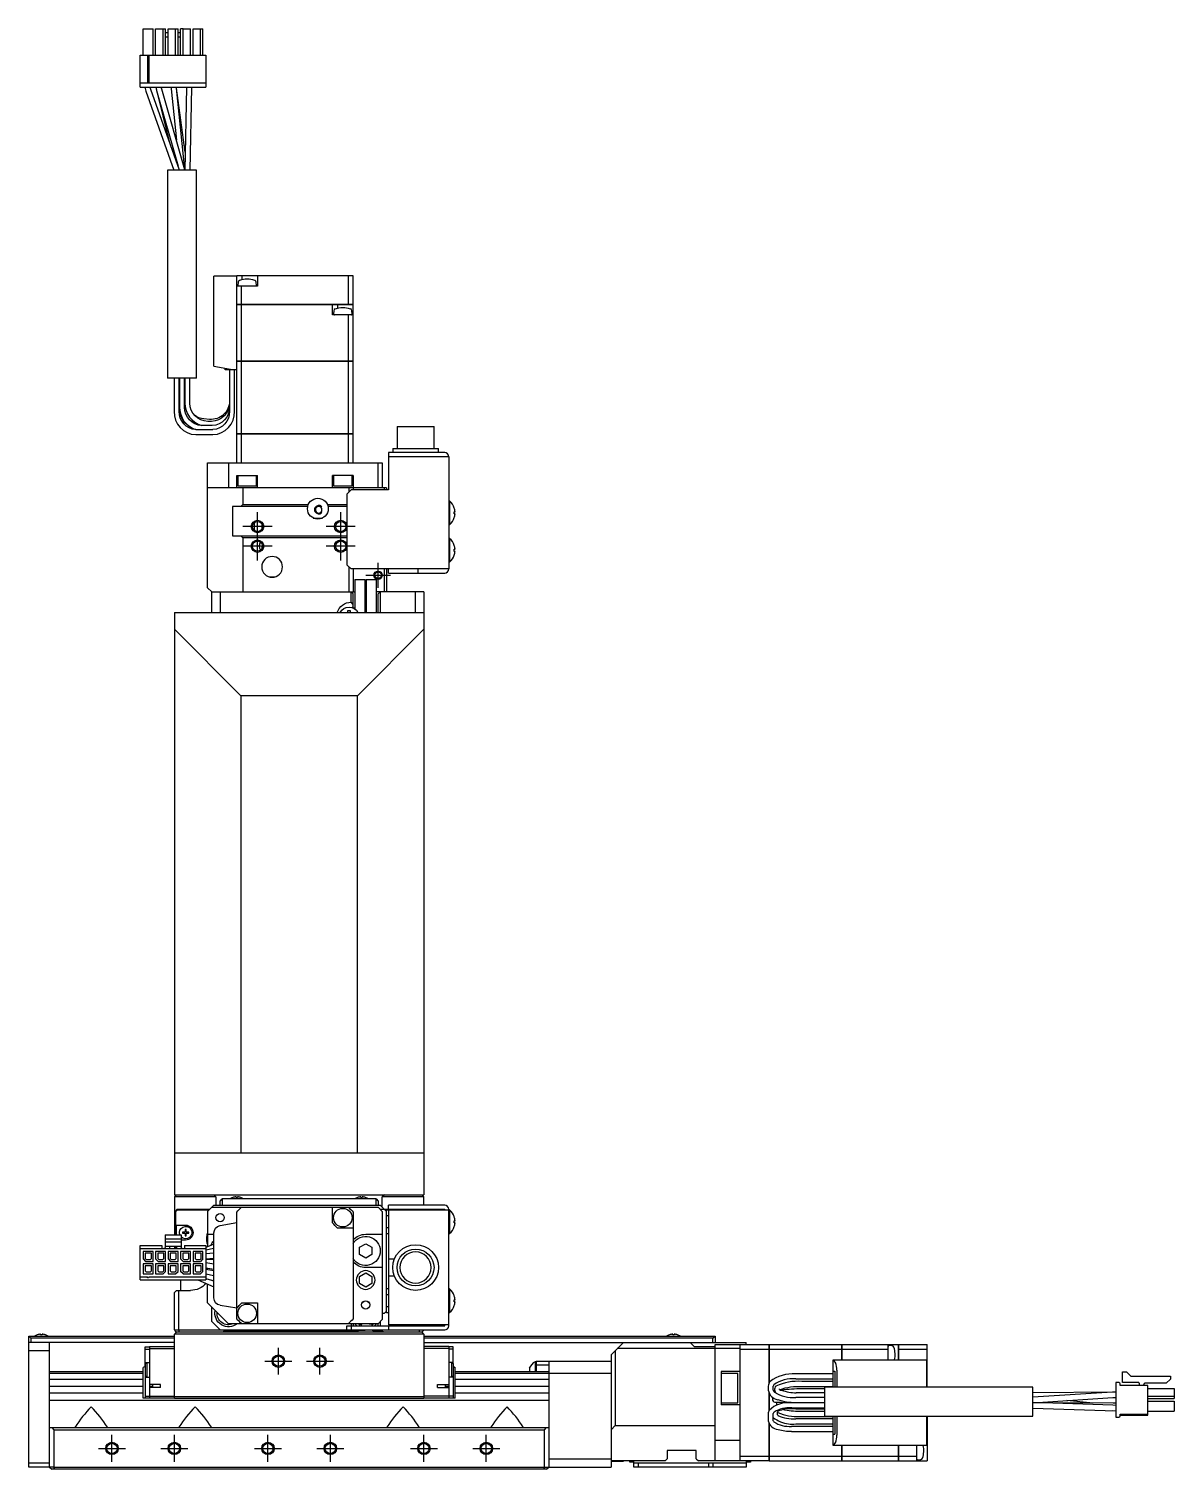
# Model space of a CAD drawing. Extents: x 0 to 1142, y -8 to 935.
# Drawn here: x 866.9 to 1142.3, y 297.8 to 644.2 of the extents above; entities that cross this region are included whole.
import ezdxf

# ---------------------------------------------------------------- set-up
doc = ezdxf.new("R2010")
doc.units = 0
doc.header["$LTSCALE"] = 0.5
doc.linetypes.add('CENTER', pattern=[50.8, 31.75, -6.35, 6.35, -6.35])
for name, color, linetype in [('MSM_CENTER', 1, 'CENTER'), ('MSM_CONTINUOUS', 7, 'CONTINUOUS'), ('MSM_NARROW', 5, 'CONTINUOUS')]:
    doc.layers.add(name, color=color, linetype=linetype)

msp = doc.modelspace()

# ---------------------------------------------------------------- linework, layer by layer
at = {"layer": 'MSM_CENTER'}
for p, q in [((921.85, 516.34), (921.85, 528.04)), ((941.85, 516.34), (941.85, 528.04)), ((925.35, 524.54), (918.35, 524.54)), ((945.35, 524.54), (938.35, 524.54)), ((925.35, 519.84), (918.35, 519.84)), ((945.35, 519.84), (938.35, 519.84)), ((947.85, 512.84), (953.85, 512.84)), ((950.85, 509.84), (950.85, 515.84)), ((926.85, 320.62), (926.85, 327.07)), ((936.85, 320.62), (936.85, 327.07)), ((923.62, 323.84), (930.08, 323.84)), ((933.62, 323.84), (940.08, 323.84)), ((886.85, 299.62), (886.85, 306.07)), ((901.85, 299.62), (901.85, 306.07)), ((924.35, 299.62), (924.35, 306.07)), ((939.35, 299.62), (939.35, 306.07)), ((961.85, 299.62), (961.85, 306.07)), ((976.85, 299.62), (976.85, 306.07)), ((883.62, 302.84), (890.08, 302.84)), ((898.62, 302.84), (905.08, 302.84)), ((921.12, 302.84), (927.58, 302.84)), ((936.12, 302.84), (942.58, 302.84)), ((958.62, 302.84), (965.08, 302.84)), ((973.62, 302.84), (980.08, 302.84))]:
    msp.add_line(p, q, dxfattribs=at)
at = {"layer": 'MSM_CONTINUOUS'}
for p, q in [((894.33, 637.89), (894.33, 644.24)), ((894.33, 644.24), (896.73, 644.24)), ((896.73, 637.89), (896.73, 644.24)), ((897.33, 637.89), (897.33, 644.24)), ((897.33, 644.24), (899.13, 644.24)), ((899.13, 637.89), (899.13, 644.24)), ((899.13, 644.24), (899.73, 644.24)), ((899.73, 637.89), (899.73, 644.24)), ((899.73, 643.35), (900.33, 643.35)), ((899.73, 642.35), (900.33, 642.35)), ((900.33, 637.89), (900.33, 644.24)), ((900.33, 644.24), (902.13, 644.24)), ((902.13, 637.89), (902.13, 644.24)), ((902.13, 644.24), (902.73, 644.24)), ((902.73, 637.89), (902.73, 644.24)), ((902.73, 643.35), (903.33, 643.35)), ((902.73, 642.35), (903.33, 642.35)), ((903.33, 637.89), (903.33, 644.24)), ((903.93, 644.24), (903.33, 644.24)), ((903.93, 637.89), (903.93, 644.24)), ((903.93, 644.24), (905.73, 644.24)), ((905.73, 637.89), (905.73, 644.24)), ((906.33, 637.89), (906.33, 644.24)), ((906.33, 644.24), (908.13, 644.24)), ((908.13, 637.89), (908.13, 644.24)), ((908.13, 644.24), (908.73, 644.24)), ((908.73, 637.89), (908.73, 644.24)), ((893.6, 630.24), (893.6, 637.89)), ((893.6, 637.89), (909.45, 637.89)), ((895.38, 637.89), (895.38, 631.26)), ((895.68, 637.89), (895.68, 631.26)), ((909.45, 637.89), (909.45, 630.24)), ((893.6, 631.26), (909.45, 631.26)), ((893.6, 630.24), (909.45, 630.24)), ((894.72, 630.24), (894.98, 629.21)), ((894.98, 629.21), (901.71, 610.24)), ((896.2, 629.65), (896.04, 630.24)), ((896.2, 629.64), (896.04, 630.24)), ((903.09, 610.24), (896.2, 629.65)), ((897.38, 630.24), (897.52, 629.48)), ((897.39, 630.24), (897.57, 629.39)), ((897.52, 629.48), (900.63, 617.17)), ((897.57, 629.39), (902.76, 611.18)), ((898.82, 629.75), (898.71, 630.24)), ((904.35, 610.33), (898.82, 629.75)), ((901.06, 630.24), (901.09, 629.84)), ((901.09, 629.84), (902.33, 617.43)), ((902.38, 629.97), (902.36, 630.24)), ((904.34, 610.37), (902.38, 629.97)), ((904.44, 614.55), (902.39, 630)), ((904.75, 630.16), (904.35, 610.24)), ((904.75, 630.24), (904.75, 630.16)), ((904.75, 630.24), (904.75, 630.09)), ((905.65, 610.24), (906.05, 630.14)), ((906.05, 630.14), (906.05, 630.24)), ((907.2, 610.24), (900.2, 610.24)), ((900.2, 610.24), (900.2, 560.24)), ((907.2, 560.24), (907.2, 610.24)), ((911.35, 563.11), (911.35, 584.74)), ((916.85, 584.74), (911.35, 584.74)), ((916.85, 546.84), (916.85, 584.84)), ((944.85, 584.84), (916.85, 584.84)), ((921.85, 582.34), (916.85, 582.34)), ((917.19, 583.32), (917.12, 582.55)), ((918.01, 577.95), (918.01, 582.34)), ((918.1, 584.84), (918.1, 583.9)), ((921.58, 582.55), (921.51, 583.32)), ((921.85, 584.84), (921.85, 582.34)), ((943.7, 577.95), (943.7, 584.84)), ((944.85, 577.95), (944.85, 584.84)), ((916.85, 577.95), (944.85, 577.95)), ((944.85, 577.94), (916.85, 577.94)), ((916.86, 577.94), (916.86, 577.95)), ((918.01, 577.94), (918.01, 577.95)), ((918.01, 564.34), (918.01, 577.94)), ((939.85, 575.44), (939.85, 577.94)), ((944.85, 575.44), (939.85, 575.44)), ((940.19, 576.43), (940.12, 575.66)), ((941.1, 577.94), (941.1, 577.01)), ((943.69, 577.94), (943.69, 577.95)), ((943.7, 564.34), (943.7, 575.44)), ((944.58, 575.66), (944.51, 576.43)), ((944.84, 577.94), (944.84, 577.95)), ((944.85, 564.34), (944.85, 577.94)), ((911.35, 563.11), (916.25, 562.24)), ((914.05, 562.24), (914.05, 562.63)), ((916.85, 562.24), (914.05, 562.24)), ((915.1, 562.24), (915.1, 552.24)), ((916.3, 552.24), (916.3, 562.24)), ((916.85, 564.34), (944.85, 564.34)), ((944.85, 564.33), (916.85, 564.33)), ((916.86, 564.34), (916.86, 564.33)), ((918.01, 564.34), (918.01, 564.33)), ((918.01, 546.84), (918.01, 564.33)), ((943.69, 564.34), (943.69, 564.33)), ((943.7, 546.84), (943.7, 564.33)), ((944.84, 564.34), (944.84, 564.33)), ((944.85, 546.84), (944.85, 564.33)), ((907.2, 560.24), (900.2, 560.24)), ((901.8, 560.24), (901.8, 552.24)), ((903, 552.24), (903, 560.24)), ((903.1, 560.24), (903.1, 553.24)), ((904.3, 553.24), (904.3, 560.24)), ((904.4, 560.24), (904.4, 553.24)), ((905.6, 554.24), (905.6, 560.24)), ((915.1, 554.73), (915.1, 554.49)), ((904.45, 552.53), (904.3, 553.74)), ((904.4, 553.24), (904.46, 552.53)), ((904.46, 552.51), (904.45, 552.53)), ((904.46, 552.53), (904.46, 552.51)), ((911.1, 547.84), (907, 547.84)), ((907.01, 547.86), (907.04, 547.84)), ((910.94, 548.84), (908.46, 548.84)), ((910.33, 550.32), (908.95, 550.44)), ((910.79, 549.84), (909.91, 549.84)), ((955.43, 548.64), (964.28, 548.64)), ((955.43, 548.64), (955.43, 543.34)), ((964.28, 543.34), (964.28, 548.64)), ((907, 546.64), (911.1, 546.64)), ((916.85, 546.84), (944.85, 546.84)), ((916.85, 539.84), (916.85, 546.83)), ((944.85, 546.83), (916.85, 546.83)), ((916.86, 546.84), (916.86, 546.83)), ((918.01, 546.84), (918.01, 546.83)), ((918.01, 539.84), (918.01, 546.83)), ((943.69, 546.84), (943.69, 546.83)), ((943.7, 539.84), (943.7, 546.83)), ((944.84, 546.84), (944.84, 546.83)), ((944.85, 539.84), (944.85, 546.83)), ((953.35, 542.34), (953.35, 533.34)), ((966.85, 542.34), (953.35, 542.34)), ((967.85, 541.34), (953.35, 541.34)), ((954.35, 543.34), (965.35, 543.34)), ((954.35, 543.34), (954.35, 542.34)), ((965.35, 542.34), (965.35, 543.34)), ((967.85, 541.34), (967.85, 514.34)), ((909.85, 539.84), (951.85, 539.84)), ((909.85, 509.84), (909.85, 539.84)), ((914.85, 539.84), (914.85, 533.84)), ((950.85, 533.84), (950.85, 539.84)), ((951.85, 539.84), (951.85, 533.84)), ((952.85, 533.84), (909.85, 533.84)), ((916.85, 536.84), (921.85, 536.84)), ((916.85, 533.84), (916.85, 536.84)), ((917.1, 536.84), (917.1, 534.34)), ((917.1, 534.34), (921.6, 534.34)), ((918.35, 533.84), (918.35, 529.84)), ((921.6, 534.34), (921.6, 536.84)), ((921.85, 533.84), (921.85, 536.84)), ((944.85, 536.84), (939.85, 536.84)), ((939.85, 533.84), (939.85, 536.84)), ((940.1, 536.84), (940.1, 534.34)), ((940.1, 534.34), (944.6, 534.34)), ((943.85, 532.84), (943.85, 533.84)), ((944.6, 534.34), (944.6, 536.84)), ((944.85, 536.84), (944.85, 533.34)), ((952.35, 533.34), (952.35, 533.84)), ((952.85, 533.84), (952.85, 533.34)), ((944.35, 533.34), (943.35, 532.34)), ((943.35, 532.34), (943.35, 515.34)), ((953.35, 533.34), (944.35, 533.34)), ((968.01, 530.69), (967.85, 530.69)), ((968.01, 530.69), (968.01, 524.99)), ((915.85, 529.34), (915.85, 522.34)), ((933.9, 529.34), (915.85, 529.34)), ((917.85, 529.34), (918.35, 529.84)), ((918.35, 529.84), (934.06, 529.84)), ((935.26, 526.59), (937.44, 526.59)), ((938.64, 529.84), (943.35, 529.84)), ((943.35, 529.34), (938.8, 529.34)), ((969.16, 529), (969.16, 529)), ((969.16, 528.1), (969.33, 528.1)), ((969.16, 527.58), (969.16, 528.1)), ((969.33, 527.58), (969.16, 527.58)), ((969.16, 526.69), (969.16, 526.69)), ((922.85, 525.26), (922.85, 523.84)), ((922.86, 523.84), (922.85, 523.84)), ((967.85, 524.99), (968.01, 524.99)), ((915.85, 522.34), (943.35, 522.34)), ((918.35, 521.84), (917.85, 522.34)), ((918.35, 521.84), (918.35, 508.84)), ((943.35, 521.84), (918.35, 521.84)), ((922.85, 519.94), (923.08, 519.94)), ((922.85, 519.94), (922.85, 519.13)), ((968.01, 521.69), (967.85, 521.69)), ((968.01, 521.69), (968.01, 515.99)), ((969.16, 520), (969.16, 520)), ((969.16, 519.1), (969.33, 519.1)), ((969.16, 518.58), (969.16, 519.1)), ((969.33, 518.58), (969.16, 518.58)), ((969.16, 517.69), (969.16, 517.69)), ((943.35, 515.34), (944.35, 514.34)), ((943.85, 508.84), (943.85, 514.84)), ((967.85, 514.34), (944.35, 514.34)), ((944.85, 514.34), (944.85, 508.84)), ((952.35, 508.84), (952.35, 514.34)), ((952.85, 514.34), (952.85, 508.84)), ((953.35, 513.34), (953.35, 514.34)), ((953.35, 513.34), (966.85, 513.34)), ((960.35, 514.34), (960.35, 513.34)), ((967.85, 515.99), (968.01, 515.99)), ((909.85, 509.84), (910.85, 508.84)), ((924.65, 512.44), (926.05, 512.44)), ((945.25, 511.84), (947.75, 511.84)), ((945.25, 511.84), (945.25, 504.73)), ((947.75, 503.84), (947.75, 511.84)), ((947.95, 511.84), (950.45, 511.84)), ((947.95, 511.84), (947.95, 503.84)), ((950.45, 503.84), (950.45, 511.84)), ((910.85, 503.84), (910.85, 508.84)), ((910.85, 508.84), (945.25, 508.84)), ((912.85, 508.84), (912.85, 503.84)), ((944.35, 506.34), (944.35, 508.84)), ((944.85, 508.34), (944.35, 508.84)), ((944.85, 505.8), (944.35, 506.34)), ((944.85, 505.04), (944.85, 508.34)), ((947.95, 508.84), (947.75, 508.84)), ((961.85, 508.84), (950.45, 508.84)), ((951.35, 508.84), (950.85, 508.34)), ((950.85, 503.84), (950.85, 508.34)), ((951.35, 508.84), (951.35, 503.84)), ((959.85, 503.84), (959.85, 508.84)), ((961.85, 508.84), (961.85, 363.84)), ((901.85, 503.84), (961.85, 503.84)), ((901.85, 503.84), (901.85, 363.84)), ((943.48, 504.25), (943.48, 503.84)), ((944.22, 503.84), (944.22, 504.25)), ((917.85, 483.84), (901.85, 499.84)), ((961.85, 499.84), (945.85, 483.84)), ((945.85, 483.84), (917.85, 483.84)), ((917.85, 483.84), (917.85, 373.84)), ((945.85, 373.84), (945.85, 483.84)), ((961.85, 373.84), (901.85, 373.84)), ((901.85, 363.84), (961.85, 363.84)), ((901.85, 363.34), (902.35, 363.84)), ((911.85, 363.34), (911.35, 363.84)), ((952.35, 363.84), (951.85, 363.34)), ((961.35, 363.84), (961.85, 363.34)), ((901.85, 363.34), (901.85, 354.23)), ((911.85, 363.34), (901.85, 363.34)), ((902.55, 360.34), (902.05, 359.84)), ((902.55, 360.34), (910.35, 360.34)), ((911.35, 361.34), (909.85, 359.84)), ((910.85, 360.84), (950.85, 360.84)), ((911.35, 361.34), (951.35, 361.34)), ((911.85, 363.34), (911.85, 361.34)), ((912.85, 362.34), (913.35, 362.84)), ((912.85, 361.34), (912.85, 362.34)), ((913.35, 362.84), (913.35, 361.34)), ((950.35, 362.84), (913.35, 362.84)), ((915.88, 363.18), (915.87, 363.18)), ((916.67, 363.18), (916.67, 363.33)), ((917.03, 363.18), (916.67, 363.18)), ((917.03, 363.33), (917.03, 363.18)), ((917.83, 363.18), (917.82, 363.18)), ((939.85, 357.09), (939.85, 360.84)), ((945.88, 363.18), (945.87, 363.18)), ((946.67, 363.18), (946.67, 363.33)), ((947.03, 363.18), (946.67, 363.18)), ((947.03, 363.33), (947.03, 363.18)), ((947.83, 363.18), (947.82, 363.18)), ((950.35, 361.34), (950.35, 362.84)), ((950.35, 362.84), (950.85, 362.34)), ((950.85, 362.34), (950.85, 361.34)), ((951.85, 359.84), (950.85, 360.84)), ((952.85, 359.84), (951.35, 361.34)), ((951.35, 360.34), (966.85, 360.34)), ((951.85, 360.84), (951.85, 363.34)), ((961.85, 363.34), (951.85, 363.34)), ((953.35, 360.34), (953.35, 361.34)), ((966.85, 361.34), (953.35, 361.34)), ((961.15, 360.34), (961.26, 360.23)), ((961.85, 361.34), (961.85, 363.34)), ((961.85, 360.23), (961.85, 360.34)), ((966.85, 360.14), (966.85, 360.34)), ((967.85, 332.34), (967.85, 360.34)), ((902.05, 359.84), (902.05, 354.23)), ((902.6, 360.24), (902.1, 359.74)), ((902.1, 359.74), (902.1, 356.54)), ((902.6, 360.24), (910.25, 360.24)), ((909.85, 359.84), (909.85, 351.31)), ((912.84, 356.44), (916.85, 357.14)), ((916.85, 334), (916.85, 359.69)), ((944.85, 359.69), (944.85, 334)), ((951.85, 359.84), (951.85, 333.84)), ((952.45, 360.24), (961.1, 360.24)), ((952.85, 335.46), (952.85, 360.23)), ((966.85, 360.23), (952.85, 360.23)), ((953.35, 358.79), (952.85, 358.79)), ((953.35, 360.14), (953.35, 332.54)), ((967.85, 360.14), (953.35, 360.14)), ((961.1, 360.24), (961.11, 360.23)), ((968.01, 360.19), (967.85, 360.19)), ((968.01, 360.19), (968.01, 354.49)), ((969.16, 358.5), (969.16, 358.5)), ((969.16, 357.08), (969.16, 357.6)), ((969.16, 357.6), (969.33, 357.6)), ((969.33, 357.08), (969.16, 357.08)), ((899.6, 354.23), (899.6, 351.2)), ((899.6, 354.23), (903.46, 354.23)), ((902.1, 356.54), (904.55, 356.54)), ((902.3, 356.54), (902.3, 354.23)), ((903.46, 354.23), (903.46, 351.2)), ((904.43, 354.87), (903.8, 354.87)), ((903.8, 354.87), (903.8, 354.62)), ((903.8, 354.62), (904.43, 354.62)), ((904.68, 355.49), (904.43, 355.49)), ((904.43, 355.49), (904.43, 354.87)), ((904.43, 354.62), (904.43, 353.99)), ((904.43, 353.99), (904.68, 353.99)), ((904.68, 354.87), (904.68, 355.49)), ((905.3, 354.87), (904.68, 354.87)), ((904.68, 353.99), (904.68, 354.62)), ((904.68, 354.62), (905.3, 354.62)), ((905.3, 354.62), (905.3, 354.87)), ((909.62, 352.61), (909.62, 353.77)), ((909.85, 354.34), (911.35, 354.34)), ((911.35, 339.03), (911.35, 354.66)), ((944.85, 355.84), (941.1, 355.84)), ((947.85, 354.34), (951.85, 354.34)), ((953.35, 355.9), (952.85, 355.9)), ((953.35, 354.46), (952.85, 354.46)), ((967.85, 354.49), (968.01, 354.49)), ((969.16, 356.19), (969.16, 356.19)), ((893.6, 343.38), (893.6, 351.66)), ((893.6, 351.66), (898.8, 351.66)), ((893.6, 350.95), (909.45, 350.95)), ((894.33, 350.22), (894.33, 348.42)), ((896.73, 350.22), (894.33, 350.22)), ((896.73, 347.82), (896.73, 350.22)), ((897.33, 350.22), (897.33, 348.42)), ((899.73, 350.22), (897.33, 350.22)), ((898.8, 351.66), (898.8, 350.95)), ((899.6, 353.21), (903.46, 353.21)), ((899.6, 352.51), (903.46, 352.51)), ((899.6, 351.51), (903.46, 351.51)), ((899.73, 347.82), (899.73, 350.22)), ((900.33, 350.22), (900.33, 348.42)), ((902.73, 350.22), (900.33, 350.22)), ((900.71, 351.51), (900.71, 350.95)), ((901.85, 351.51), (901.85, 350.95)), ((902.05, 350.95), (902.05, 351.51)), ((902.05, 351.19), (902.1, 351.19)), ((902.1, 351.51), (902.1, 350.95)), ((902.36, 351.51), (902.36, 350.95)), ((902.73, 347.82), (902.73, 350.22)), ((903.33, 350.22), (903.33, 348.42)), ((905.73, 350.22), (903.33, 350.22)), ((904.55, 352.94), (903.46, 352.94)), ((904.26, 351.66), (904.26, 350.95)), ((904.26, 351.66), (909.45, 351.66)), ((905.73, 347.82), (905.73, 350.22)), ((906.33, 350.22), (906.33, 347.82)), ((908.73, 350.22), (906.33, 350.22)), ((908.73, 348.42), (908.73, 350.22)), ((911.35, 351.95), (909.45, 351.14)), ((909.45, 351.66), (909.45, 343.38)), ((909.45, 350.6), (911.35, 351.01)), ((946.35, 351.21), (947.85, 352.08)), ((946.35, 349.48), (946.35, 351.21)), ((947.85, 352.08), (949.35, 351.21)), ((949.35, 351.21), (949.35, 349.48)), ((894.33, 348.42), (894.93, 347.82)), ((894.33, 347.22), (894.33, 344.82)), ((896.73, 347.22), (894.33, 347.22)), ((894.85, 349.77), (894.85, 348.52)), ((896.32, 349.77), (894.85, 349.77)), ((894.85, 348.52), (895.1, 348.27)), ((894.85, 346.77), (894.85, 345.52)), ((896.32, 346.77), (894.85, 346.77)), ((894.93, 347.82), (896.73, 347.82)), ((895.1, 348.27), (896.07, 348.27)), ((896.07, 348.27), (896.32, 348.52)), ((896.32, 348.52), (896.32, 349.77)), ((896.32, 345.52), (896.32, 346.77)), ((896.73, 344.82), (896.73, 347.22)), ((897.33, 348.42), (897.93, 347.82)), ((897.33, 347.22), (897.33, 344.82)), ((899.73, 347.22), (897.33, 347.22)), ((897.85, 349.77), (897.85, 348.52)), ((899.32, 349.77), (897.85, 349.77)), ((897.85, 348.52), (898.1, 348.27)), ((897.85, 346.77), (897.85, 345.52)), ((899.32, 346.77), (897.85, 346.77)), ((897.93, 347.82), (899.73, 347.82)), ((898.1, 348.27), (899.07, 348.27)), ((899.07, 348.27), (899.32, 348.52)), ((899.32, 348.52), (899.32, 349.77)), ((899.32, 345.52), (899.32, 346.77)), ((899.73, 345.42), (899.73, 347.22)), ((900.33, 348.42), (900.93, 347.82)), ((900.33, 347.22), (900.33, 344.82)), ((902.73, 347.22), (900.33, 347.22)), ((900.85, 349.77), (900.85, 348.52)), ((902.32, 349.77), (900.85, 349.77)), ((900.85, 348.52), (901.1, 348.27)), ((900.85, 346.77), (900.85, 345.52)), ((902.32, 346.77), (900.85, 346.77)), ((900.93, 347.82), (902.73, 347.82)), ((901.1, 348.27), (902.07, 348.27)), ((902.07, 348.27), (902.32, 348.52)), ((902.32, 348.52), (902.32, 349.77)), ((902.32, 345.52), (902.32, 346.77)), ((902.73, 345.42), (902.73, 347.22)), ((903.33, 348.42), (903.93, 347.82)), ((903.33, 347.22), (903.33, 345.42)), ((905.73, 347.22), (903.33, 347.22)), ((903.85, 349.77), (903.85, 348.52)), ((905.32, 349.77), (903.85, 349.77)), ((903.85, 348.52), (904.1, 348.27)), ((903.85, 346.77), (903.85, 345.52)), ((905.32, 346.77), (903.85, 346.77)), ((903.93, 347.82), (905.73, 347.82)), ((904.1, 348.27), (905.07, 348.27)), ((905.07, 348.27), (905.32, 348.52)), ((905.32, 348.52), (905.32, 349.77)), ((905.32, 345.52), (905.32, 346.77)), ((905.73, 344.82), (905.73, 347.22)), ((906.33, 347.82), (908.13, 347.82)), ((906.33, 347.22), (906.33, 344.82)), ((908.73, 347.22), (906.33, 347.22)), ((906.85, 349.77), (906.85, 348.52)), ((908.32, 349.77), (906.85, 349.77)), ((906.85, 348.52), (907.1, 348.27)), ((906.85, 346.77), (906.85, 345.52)), ((908.32, 346.77), (906.85, 346.77)), ((907.1, 348.27), (908.07, 348.27)), ((908.07, 348.27), (908.32, 348.52)), ((908.73, 348.42), (908.13, 347.82)), ((908.32, 348.52), (908.32, 349.77)), ((908.32, 345.52), (908.32, 346.77)), ((908.73, 345.42), (908.73, 347.22)), ((911.35, 349.78), (909.45, 349.62)), ((909.45, 348.42), (911.35, 348.58)), ((911.35, 348.25), (909.45, 348.21)), ((911.35, 347.18), (909.45, 347.46)), ((909.62, 348.22), (909.62, 348.43)), ((909.85, 348.45), (909.85, 348.22)), ((947.85, 348.61), (946.35, 349.48)), ((949.35, 349.48), (947.85, 348.61)), ((954.73, 348.34), (953.35, 348.34)), ((893.6, 344.09), (895.38, 344.09)), ((893.6, 343.38), (909.45, 343.38)), ((894.33, 344.82), (896.73, 344.82)), ((894.85, 345.52), (895.1, 345.27)), ((895.1, 345.27), (896.07, 345.27)), ((895.38, 343.99), (895.38, 344.09)), ((895.68, 344.09), (909.45, 344.09)), ((895.68, 344.09), (895.68, 343.99)), ((896.07, 345.27), (896.32, 345.52)), ((897.33, 344.82), (899.13, 344.82)), ((897.85, 345.52), (898.1, 345.27)), ((898.1, 345.27), (899.07, 345.27)), ((899.07, 345.27), (899.32, 345.52)), ((899.13, 344.82), (899.73, 345.42)), ((900.33, 344.82), (902.13, 344.82)), ((900.85, 345.52), (901.1, 345.27)), ((901.1, 345.27), (902.07, 345.27)), ((902.07, 345.27), (902.32, 345.52)), ((902.13, 344.82), (902.73, 345.42)), ((903.93, 344.82), (903.33, 345.42)), ((903.35, 343.38), (903.35, 340.84)), ((903.85, 345.52), (904.1, 345.27)), ((903.93, 344.82), (905.73, 344.82)), ((904.1, 345.27), (905.07, 345.27)), ((905.07, 345.27), (905.32, 345.52)), ((906.33, 344.82), (908.13, 344.82)), ((906.85, 345.52), (907.1, 345.27)), ((907.1, 345.27), (908.07, 345.27)), ((907.5, 343.38), (911.35, 341.74)), ((908.07, 345.27), (908.32, 345.52)), ((908.13, 344.82), (908.73, 345.42)), ((909.45, 346.24), (911.35, 345.97)), ((909.45, 345.95), (911.35, 345.59)), ((911.35, 344.37), (909.45, 344.73)), ((909.45, 343.72), (911.35, 343.11)), ((909.85, 345.88), (909.85, 346.19)), ((911.33, 343.05), (910.72, 343.31)), ((946.35, 344.21), (947.85, 345.08)), ((946.35, 342.48), (946.35, 344.21)), ((951.85, 346.34), (947.85, 346.34)), ((947.85, 345.08), (949.35, 344.21)), ((949.35, 344.21), (949.35, 342.48)), ((953.35, 344.34), (954.73, 344.34)), ((901.85, 340.34), (902.35, 340.84)), ((901.85, 331.35), (901.85, 340.34)), ((902.35, 340.84), (905.75, 340.84)), ((902.85, 340.84), (902.85, 331.34)), ((909.85, 337.84), (909.85, 342.38)), ((947.85, 341.61), (946.35, 342.48)), ((949.35, 342.48), (947.85, 341.61)), ((953.35, 341.23), (952.85, 341.23)), ((953.35, 339.79), (952.85, 339.79)), ((968.01, 341.19), (967.85, 341.19)), ((968.01, 341.19), (968.01, 335.49)), ((969.16, 339.5), (969.16, 339.5)), ((909.85, 337.84), (914.85, 332.84)), ((910.85, 333.34), (910.85, 336.84)), ((916.85, 336.54), (912.84, 337.25)), ((918.1, 337.84), (921.85, 337.84)), ((921.85, 337.84), (921.85, 332.84)), ((953.35, 336.9), (952.85, 336.9)), ((969.16, 338.08), (969.16, 338.6)), ((969.16, 338.6), (969.33, 338.6)), ((969.33, 338.08), (969.16, 338.08)), ((969.16, 337.19), (969.16, 337.19)), ((910.85, 333.34), (912.85, 331.34)), ((950.85, 332.84), (914.85, 332.84)), ((944.35, 332.84), (944.35, 331.34)), ((944.85, 332.84), (944.85, 332.34)), ((945.75, 332.34), (945.25, 332.84)), ((946.35, 332.75), (946.35, 332.34)), ((946.35, 332.74), (946.65, 332.74)), ((946.65, 332.74), (946.65, 332.75)), ((946.76, 332.63), (946.65, 332.74)), ((949.29, 332.34), (949.75, 332.84)), ((950.45, 332.84), (949.95, 332.34)), ((950.85, 332.84), (951.85, 333.84)), ((950.85, 332.34), (950.85, 332.84)), ((951.35, 333.34), (951.35, 332.34)), ((951.85, 335.34), (952.35, 335.34)), ((952.35, 335.34), (952.85, 335.84)), ((953.35, 335.46), (952.85, 335.46)), ((967.85, 332.54), (953.35, 332.54)), ((960.85, 332.34), (961.05, 332.54)), ((961.85, 332.54), (961.85, 332.34)), ((966.85, 332.34), (966.85, 332.54)), ((967.85, 335.49), (968.01, 335.49)), ((866.85, 329.84), (867.35, 329.34)), ((866.85, 329.84), (901.85, 329.84)), ((866.85, 298.34), (866.85, 329.84)), ((901.85, 329.34), (867.35, 329.34)), ((867.35, 329.34), (867.35, 328.34)), ((868.88, 330.18), (868.87, 330.18)), ((869.67, 330.18), (869.67, 330.33)), ((870.03, 330.18), (869.67, 330.18)), ((870.03, 330.33), (870.03, 330.18)), ((870.83, 330.18), (870.82, 330.18)), ((901.85, 331.34), (966.85, 331.34)), ((902.35, 330.84), (901.85, 330.34)), ((961.85, 330.34), (901.85, 330.34)), ((901.85, 314.84), (901.85, 330.34)), ((902.35, 330.84), (961.35, 330.84)), ((903.06, 330.84), (902.85, 331.34)), ((913.85, 331.14), (913.55, 330.84)), ((946.05, 331.14), (913.85, 331.14)), ((943.35, 331.34), (943.35, 332.34)), ((943.35, 332.34), (966.85, 332.34)), ((944.55, 331.14), (944.75, 331.35)), ((944.55, 331.14), (944.75, 331.34)), ((946.05, 331.14), (946.25, 331.35)), ((946.15, 331.24), (947.7, 331.24)), ((947.7, 331.24), (947.7, 331.34)), ((949.35, 332.34), (949.35, 332.41)), ((949.65, 331.14), (949.45, 331.34)), ((949.65, 331.14), (951.85, 331.14)), ((950.15, 330.84), (949.85, 331.14)), ((951.85, 331.14), (951.85, 331.34)), ((951.85, 331.14), (952.15, 330.84)), ((953.35, 332.34), (953.35, 331.34)), ((960.85, 331.34), (960.64, 330.84)), ((961.85, 330.34), (961.35, 330.84)), ((961.85, 330.34), (961.85, 314.84)), ((961.85, 329.84), (1031.85, 329.84)), ((1031.35, 329.34), (961.85, 329.34)), ((1020.88, 330.18), (1020.87, 330.18)), ((1021.67, 330.18), (1021.67, 330.33)), ((1022.03, 330.18), (1021.67, 330.18)), ((1022.03, 330.33), (1022.03, 330.18)), ((1022.83, 330.18), (1022.82, 330.18)), ((1031.35, 329.34), (1031.85, 329.84)), ((1031.35, 328.34), (1031.35, 329.34)), ((1031.85, 329.84), (1031.85, 328.34)), ((901.85, 328.34), (866.85, 328.34)), ((871.85, 326.34), (866.85, 326.34)), ((871.85, 298.34), (871.85, 328.34)), ((894.85, 327.24), (895.85, 327.24)), ((894.85, 323.24), (894.85, 327.24)), ((894.85, 326.74), (895.85, 326.74)), ((895.85, 327.34), (895.85, 314.94)), ((895.85, 327.34), (901.85, 327.34)), ((895.85, 326.84), (901.85, 326.84)), ((961.85, 328.34), (1039.35, 328.34)), ((967.85, 327.34), (961.85, 327.34)), ((967.85, 326.84), (961.85, 326.84)), ((967.85, 327.34), (967.85, 314.94)), ((968.85, 327.24), (967.85, 327.24)), ((968.85, 326.74), (967.85, 326.74)), ((968.85, 323.24), (968.85, 327.24)), ((1006.85, 325.34), (1009.85, 328.34)), ((1007.85, 326.34), (1007.85, 308.34)), ((1037.85, 326.84), (1008.35, 326.84)), ((1025.85, 328.34), (1026.85, 327.34)), ((1026.85, 327.34), (1031.85, 327.34)), ((1031.85, 327.84), (1044.84, 327.84)), ((1031.85, 299.84), (1031.85, 327.84)), ((1037.85, 327.84), (1037.85, 299.84)), ((1037.85, 326.69), (1044.84, 326.69)), ((1039.35, 327.84), (1039.35, 328.34)), ((1044.84, 318.55), (1044.84, 327.84)), ((1044.85, 327.83), (1044.84, 327.83)), ((1044.85, 326.69), (1044.84, 326.69)), ((1044.85, 327.84), (1062.34, 327.84)), ((1044.85, 327.84), (1044.85, 318.57)), ((1044.85, 326.69), (1062.34, 326.69)), ((1062.34, 324.14), (1062.34, 327.84)), ((1062.35, 327.83), (1062.34, 327.83)), ((1062.35, 326.69), (1062.34, 326.69)), ((1062.35, 327.84), (1075.95, 327.84)), ((1062.35, 327.84), (1062.35, 324.14)), ((1062.35, 326.69), (1073.45, 326.69)), ((1073.45, 324.14), (1073.45, 327.84)), ((1074.44, 327.51), (1073.67, 327.58)), ((1075.95, 324.14), (1075.95, 327.84)), ((1075.95, 327.83), (1075.96, 327.83)), ((1075.95, 326.69), (1075.96, 326.69)), ((1075.96, 327.84), (1082.85, 327.84)), ((1075.96, 327.84), (1075.96, 324.14)), ((1075.96, 326.69), (1082.85, 326.69)), ((1082.85, 317.61), (1082.85, 327.84)), ((894.8, 322.54), (894.35, 322.27)), ((894.35, 314.94), (894.35, 322.27)), ((894.75, 323.24), (894.75, 322.52)), ((895.25, 323.24), (894.75, 323.24)), ((894.8, 323.24), (894.8, 320.24)), ((894.85, 323.54), (895.85, 323.54)), ((895.25, 323.54), (895.25, 319.94)), ((968.85, 323.54), (967.85, 323.54)), ((968.45, 323.54), (968.45, 319.94)), ((968.95, 323.24), (968.45, 323.24)), ((968.95, 320.24), (968.95, 323.24)), ((968.95, 322.51), (969.35, 322.27)), ((969.35, 314.94), (969.35, 322.27)), ((987.2, 322.18), (987.2, 321.34)), ((988.6, 323.69), (988.6, 321.34)), ((988.85, 323.69), (988.6, 323.69)), ((988.85, 323.84), (988.85, 321.34)), ((988.85, 323.84), (1006.85, 323.84)), ((991.85, 322.84), (988.85, 322.84)), ((991.85, 323.84), (991.85, 298.34)), ((1006.85, 325.34), (1006.85, 298.34)), ((1060.25, 324.14), (1082.75, 324.14)), ((1060.25, 317.61), (1060.25, 324.14)), ((1060.25, 324.04), (1060.85, 323.44)), ((1082.75, 317.61), (1082.75, 324.14)), ((871.85, 321.34), (894.35, 321.34)), ((894.35, 320.84), (871.85, 320.84)), ((894.35, 319.45), (871.85, 319.45)), ((894.8, 320.24), (895.25, 320.24)), ((894.85, 320.24), (894.85, 314.94)), ((894.85, 319.94), (895.85, 319.94)), ((968.85, 319.94), (967.85, 319.94)), ((968.45, 320.24), (968.95, 320.24)), ((968.85, 320.24), (968.85, 314.94)), ((969.35, 321.34), (991.85, 321.34)), ((991.85, 320.84), (969.35, 320.84)), ((991.85, 319.45), (969.35, 319.45)), ((1006.85, 320.84), (991.85, 320.84)), ((1033.35, 321.34), (1033.35, 313.34)), ((1037.85, 321.34), (1033.35, 321.34)), ((1037.35, 320.84), (1033.35, 320.84)), ((1037.35, 313.84), (1037.35, 320.84)), ((1060.25, 320.74), (1051.25, 320.74)), ((1051.25, 319.54), (1060.25, 319.54)), ((1060.25, 318.94), (1052.73, 318.94)), ((1060.25, 321.44), (1060.64, 321.44)), ((1060.64, 321.44), (1060.64, 317.61)), ((1061.11, 321.66), (1061.11, 317.61)), ((1129.8, 318.7), (1129.8, 321.23)), ((1129.8, 321.23), (1130.8, 321.23)), ((1133.65, 318.7), (1129.8, 318.7)), ((1130.8, 321.23), (1131.82, 320.21)), ((1131.82, 320.21), (1141.36, 320.21)), ((1141.36, 319.51), (1140.36, 318.51)), ((1141.36, 320.21), (1141.36, 319.51)), ((871.85, 317.84), (894.35, 317.84)), ((871.85, 316.24), (894.35, 316.24)), ((894.85, 315.44), (901.85, 315.44)), ((898.55, 318.19), (895.85, 318.19)), ((895.85, 317.84), (896.65, 317.84)), ((898.55, 317.49), (895.85, 317.49)), ((896.65, 317.49), (896.65, 318.19)), ((898.55, 317.49), (898.55, 318.19)), ((901.85, 315.34), (961.85, 315.34)), ((968.85, 315.44), (961.85, 315.44)), ((965.15, 318.19), (967.85, 318.19)), ((965.15, 317.49), (965.15, 318.19)), ((965.15, 317.49), (967.85, 317.49)), ((967.05, 317.49), (967.05, 318.19)), ((967.05, 317.84), (967.85, 317.84)), ((969.35, 317.84), (991.85, 317.84)), ((969.35, 316.24), (991.85, 316.24)), ((1044.65, 317.8), (1044.65, 316.84)), ((1044.84, 311.95), (1044.84, 316.19)), ((1044.85, 316.17), (1044.85, 311.96)), ((1045.85, 316.83), (1045.85, 317.8)), ((1046.17, 316.81), (1046.19, 316.77)), ((1046.19, 316.77), (1046.26, 316.56)), ((1047.37, 317.02), (1047.31, 317.18)), ((1058.25, 317.14), (1052.71, 317.14)), ((1052.73, 317.74), (1060.25, 317.74)), ((1052.83, 316.19), (1052.79, 316.19)), ((1058.25, 316.19), (1052.8, 316.19)), ((1058.25, 310.61), (1058.25, 317.61)), ((1108.25, 317.61), (1058.25, 317.61)), ((1108.25, 310.61), (1108.25, 317.61)), ((1127.92, 316.39), (1108.25, 316.24)), ((1127.39, 316.34), (1108.25, 315.15)), ((1128.25, 316.38), (1127.39, 316.34)), ((1128.25, 316.4), (1127.64, 316.39)), ((1128.25, 316.4), (1127.92, 316.39)), ((1128.97, 318.66), (1128.25, 318.66)), ((1128.25, 318.66), (1128.25, 310.38)), ((1129.27, 317.95), (1129.27, 318.36)), ((1135.9, 317.95), (1129.27, 317.95)), ((1133.8, 318.55), (1133.8, 317.95)), ((1134.95, 317.95), (1134.95, 318.23)), ((1140.36, 318.51), (1135.23, 318.51)), ((1135.9, 310.84), (1135.9, 317.95)), ((1135.9, 317.22), (1142.25, 317.22)), ((1135.9, 315.42), (1142.25, 315.42)), ((1142.25, 317.22), (1142.25, 314.82)), ((991.85, 314.34), (871.85, 314.34)), ((901.85, 314.94), (894.35, 314.94)), ((961.85, 314.84), (901.85, 314.84)), ((969.35, 314.94), (961.85, 314.94)), ((1033.35, 313.84), (1037.35, 313.84)), ((1037.85, 313.34), (1033.35, 313.34)), ((1045.69, 314.83), (1045.65, 314.64)), ((1045.81, 315.02), (1045.69, 314.83)), ((1046.65, 313.98), (1046.65, 313.92)), ((1046.65, 313.92), (1046.65, 313.52)), ((1046.65, 313.52), (1046.65, 313.48)), ((1046.65, 313.48), (1046.7, 313.26)), ((1049.19, 312.42), (1051.25, 312.34)), ((1058.25, 313.79), (1050.25, 313.79)), ((1050.25, 312.59), (1058.25, 312.59)), ((1058.25, 315.09), (1051.25, 315.09)), ((1051.25, 313.89), (1058.25, 313.89)), ((1051.25, 312.34), (1058.25, 312.34)), ((1127.46, 313.22), (1108.25, 313.85)), ((1108.25, 312.54), (1128.13, 311.9)), ((1108.27, 313.84), (1127.47, 315.05)), ((1127.58, 313.7), (1108.27, 313.84)), ((1122.73, 313.74), (1116.4, 314.35)), ((1127.41, 311.92), (1128.25, 311.9)), ((1128.25, 313.2), (1127.46, 313.22)), ((1127.47, 315.05), (1128.25, 315.08)), ((1128.25, 313.7), (1127.58, 313.7)), ((1128.13, 311.9), (1128.25, 311.9)), ((1135.9, 314.82), (1142.25, 314.82)), ((1135.9, 314.22), (1142.25, 314.22)), ((1135.9, 311.82), (1142.25, 311.82)), ((1142.25, 314.22), (1142.25, 311.82)), ((1007.85, 308.34), (1006.85, 307.34)), ((1007.85, 308.34), (1031.85, 308.34)), ((1044.65, 311.24), (1044.65, 309.5)), ((1044.84, 299.84), (1044.84, 308.9)), ((1044.85, 308.88), (1044.85, 299.84)), ((1045.85, 309.5), (1045.85, 311.24)), ((1046.85, 310.9), (1046.85, 311.64)), ((1060.25, 309.94), (1051.25, 309.94)), ((1051.25, 308.74), (1060.25, 308.74)), ((1058.25, 311.74), (1052.25, 311.74)), ((1052.25, 310.54), (1060.25, 310.54)), ((1058.25, 310.61), (1108.25, 310.61)), ((1060.25, 303.54), (1060.25, 310.61)), ((1060.64, 310.61), (1060.64, 306.24)), ((1061.11, 310.61), (1061.11, 306.03)), ((1082.75, 303.54), (1082.75, 310.61)), ((1082.85, 310.61), (1082.85, 299.84)), ((1128.25, 310.38), (1128.97, 310.38)), ((1129.27, 311.09), (1135.9, 311.09)), ((1129.27, 310.68), (1129.27, 311.09)), ((1129.27, 310.84), (1135.9, 310.84)), ((871.85, 307.84), (991.85, 307.84)), ((872.35, 307.84), (872.85, 307.34)), ((872.85, 307.34), (990.85, 307.34)), ((872.85, 307.34), (872.85, 298.35)), ((878.11, 307.84), (877.95, 307.97)), ((885.59, 307.84), (885.75, 307.97)), ((903.11, 307.84), (902.95, 307.97)), ((910.59, 307.84), (910.75, 307.97)), ((953.11, 307.84), (952.95, 307.97)), ((960.59, 307.84), (960.75, 307.97)), ((978.11, 307.84), (977.95, 307.97)), ((985.59, 307.84), (985.75, 307.97)), ((990.85, 307.34), (991.35, 307.84)), ((990.85, 298.35), (990.85, 307.34)), ((1031.85, 304.84), (1037.85, 304.84)), ((1060.25, 308.14), (1050.25, 308.14)), ((1050.25, 306.94), (1060.25, 306.94)), ((1060.25, 306.24), (1060.64, 306.24)), ((1027.35, 302.34), (1020.35, 302.34)), ((1020.35, 302.34), (1020.35, 300.34)), ((1027.35, 300.34), (1027.35, 302.34)), ((1060.85, 304.25), (1060.25, 303.65)), ((1082.75, 303.54), (1060.25, 303.54)), ((1062.34, 299.84), (1062.34, 303.54)), ((1062.35, 303.54), (1062.35, 299.84)), ((1075.95, 299.84), (1075.95, 303.54)), ((1075.96, 303.54), (1075.96, 299.84)), ((1080.35, 299.84), (1080.35, 303.54)), ((1082.75, 303.59), (1082.85, 303.59)), ((866.85, 299.34), (871.85, 299.34)), ((872.85, 298.34), (866.85, 298.34)), ((871.85, 298.34), (872.35, 297.84)), ((872.85, 298.35), (990.85, 298.35)), ((990.85, 298.34), (1006.85, 298.34)), ((991.35, 297.84), (991.85, 298.34)), ((991.85, 300.34), (1006.85, 300.34)), ((1019.85, 299.84), (1006.85, 299.84)), ((1006.85, 299.74), (1009.85, 299.74)), ((1009.85, 299.84), (1009.85, 299.74)), ((1011.35, 299.54), (1011.35, 299.84)), ((1012.35, 299.54), (1011.35, 299.54)), ((1012.35, 298.34), (1012.35, 299.84)), ((1012.35, 299.34), (1039.35, 299.34)), ((1039.35, 298.34), (1012.35, 298.34)), ((1013.35, 299.34), (1013.35, 298.34)), ((1019.85, 299.84), (1020.35, 300.34)), ((1027.35, 300.34), (1027.85, 299.84)), ((1044.84, 299.84), (1027.85, 299.84)), ((1030.35, 298.34), (1030.35, 299.34)), ((1031.35, 299.34), (1031.35, 298.34)), ((1037.85, 301), (1044.84, 301)), ((1039.35, 299.84), (1039.35, 298.34)), ((1040.35, 299.54), (1039.35, 299.54)), ((1040.35, 299.84), (1040.35, 299.54)), ((1044.85, 301), (1044.84, 301)), ((1044.85, 299.85), (1044.84, 299.85)), ((1044.85, 301), (1062.34, 301)), ((1044.85, 299.84), (1062.34, 299.84)), ((1062.35, 301), (1062.34, 301)), ((1062.35, 299.85), (1062.34, 299.85)), ((1062.35, 301), (1075.95, 301)), ((1062.35, 299.84), (1075.95, 299.84)), ((1075.95, 301), (1075.96, 301)), ((1075.95, 299.85), (1075.96, 299.85)), ((1075.96, 301), (1080.35, 301)), ((1075.96, 299.84), (1082.85, 299.84)), ((1080.56, 300.11), (1081.33, 300.18)), ((991.35, 297.84), (872.35, 297.84))]:
    msp.add_line(p, q, dxfattribs=at)
for centre, radius in [((936.35, 528.84), 2.5), ((921.85, 524.54), 1.23), ((941.85, 524.54), 1.23), ((921.85, 519.84), 1.23), ((941.85, 519.84), 1.23), ((950.85, 512.84), 0.783), ((942.35, 358.34), 2.23), ((912.85, 358.34), 1.01), ((912.85, 358.34), 1), ((959.85, 346.34), 5.5), ((959.85, 346.34), 4.43), ((919.35, 335.34), 2.23), ((947.85, 337.34), 1.01), ((947.85, 337.34), 1), ((926.85, 323.84), 1.23), ((936.85, 323.84), 1.23), ((886.85, 302.84), 1.23), ((901.85, 302.84), 1.23), ((924.35, 302.84), 1.23), ((939.35, 302.84), 1.23), ((961.85, 302.84), 1.23), ((976.85, 302.84), 1.23)]:
    msp.add_circle(centre, radius, dxfattribs=at)
at = {"layer": 'MSM_CONTINUOUS', "extrusion": (0, 0, -1)}
for centre, radius in [((-925.35, 514.84), 2.5), ((-959.85, 346.34), 3.75), ((-947.85, 343.34), 2.25)]:
    msp.add_circle(centre, radius, dxfattribs=at)
at = {"layer": 'MSM_CONTINUOUS'}
for centre, radius, start, end in [((917.32, 582.53), 0.2, 175, 251.8051), ((917.68, 583.28), 0.5, 107.6292, 175), ((919.35, 578.03), 6, 72.3708, 107.6292), ((921.02, 583.28), 0.5, 5, 72.3708), ((921.38, 582.53), 0.2, 288.1949, 5), ((940.32, 575.64), 0.2, 175, 270), ((940.68, 576.39), 0.5, 107.6292, 175), ((942.35, 571.14), 6, 72.3708, 107.6292), ((944.02, 576.39), 0.5, 5, 72.3708), ((944.38, 575.64), 0.2, 270, 5), ((909.99, 554.22), 5.59, 179.7079, 254.0346), ((907.2, 552.05), 5.41, 177.9067, 267.8727), ((908.67, 553.17), 5.57, 179.2277, 252.6191), ((910.89, 552.05), 5.41, 272.1863, 2.0343), ((966.85, 541.34), 1, 0, 90), ((965.65, 527.84), 3.7, 18.2573, 50.3782), ((936.33, 528.6), 0.811, 139.4017, 220.5983), ((936.72, 528.33), 1.29, 92.5385, 141.4735), ((936.72, 528.88), 1.29, 218.5265, 267.4615), ((936.49, 528.6), 0.709, 120.0332, 231.2999), ((936.62, 528.55), 0.765, 222.0231, 310.8878), ((936.61, 528.67), 0.721, 41.6502, 131.5871), ((936.68, 528.89), 0.726, 26.6896, 91.2089), ((936.68, 528.32), 0.726, 268.7911, 333.3104), ((936.32, 528.59), 1.01, 322.4813, 33.2132), ((965.65, 527.84), 3.7, 309.6218, 341.7427), ((965.65, 527.84), 3.69, 4.0395, 18.238), ((965.65, 527.84), 3.69, 341.762, 355.9605), ((926.35, 524.54), 5.31, 169.1281, 190.8719), ((923.75, 519.84), 1.52, 139.7536, 220.2174), ((965.65, 518.84), 3.7, 18.2573, 50.3782), ((965.65, 518.84), 3.69, 4.0395, 18.238), ((965.65, 518.84), 3.7, 309.6218, 341.7427), ((965.65, 518.84), 3.69, 341.762, 355.9605), ((966.85, 514.34), 1, 270, 0), ((943.85, 502.84), 1.45, 75.2162, 104.7838), ((944.35, 502.84), 2.25, 66.4218, 84.6446), ((916.85, 360.34), 3, 109.0021, 123.5573), ((916.85, 360.34), 2.99, 93.446, 108.9685), ((916.85, 360.34), 2.99, 71.0315, 86.554), ((916.85, 360.34), 3, 56.4427, 70.9979), ((946.85, 360.34), 3, 109.0021, 123.5573), ((946.85, 360.34), 2.99, 93.446, 108.9685), ((946.85, 360.34), 2.99, 71.0315, 86.554), ((946.85, 360.34), 3, 56.4427, 70.9979), ((966.85, 360.34), 1, 0, 90), ((965.65, 357.34), 3.7, 18.2573, 50.3782), ((965.65, 357.34), 3.69, 4.0395, 18.238), ((965.65, 357.34), 3.69, 341.762, 355.9605), ((911.42, 353.77), 1.8, 150.7305, 180), ((965.65, 357.34), 3.7, 309.6218, 341.7427), ((910.92, 352.61), 1.3, 180, 214.5885), ((965.65, 338.34), 3.7, 18.2573, 50.3782), ((965.65, 338.34), 3.69, 4.0395, 18.238), ((965.65, 338.34), 3.7, 309.6218, 341.7427), ((965.65, 338.34), 3.69, 341.762, 355.9605), ((946.5, 333.99), 1.25, 246.9261, 293.0739), ((948, 332.79), 1.25, 181.132, 201.1002), ((949.2, 333.99), 1.25, 246.9261, 293.0739), ((869.85, 327.34), 3, 109.0021, 123.5573), ((869.85, 327.34), 2.99, 93.446, 108.9685), ((869.85, 327.34), 2.99, 71.0315, 86.554), ((869.85, 327.34), 3, 56.4427, 70.9979), ((903.35, 332.34), 1.8, 213.5573, 236.4427), ((960.35, 332.34), 1.8, 303.5573, 326.251), ((966.85, 332.34), 1, 270, 0), ((1021.85, 327.34), 3, 109.0021, 123.5573), ((1021.85, 327.34), 2.99, 93.446, 108.9685), ((1021.85, 327.34), 2.99, 71.0315, 86.554), ((1021.85, 327.34), 3, 56.4427, 70.9979), ((1073.65, 327.38), 0.2, 85, 180), ((1074.39, 327.01), 0.5, 17.6292, 85), ((1069.15, 325.34), 6, 348.463, 17.6292), ((990.16, 320.84), 3.25, 118.7266, 155.6996), ((1056.61, 321.9), 4.51, 356.9565, 19.8759), ((1046.37, 317.77), 1.72, 139.0024, 178.8954), ((1050.49, 312.04), 8.74, 85.0197, 128.3235), ((1050.5, 311.86), 7.72, 84.4381, 125.6687), ((1051.81, 306.25), 12.73, 85.8454, 114.6186), ((1133.65, 318.55), 0.15, 0, 90), ((1047.36, 317.28), 2.75, 189.2724, 261.0568), ((1046.47, 317.72), 0.622, 138.9031, 173.0608), ((1046.71, 317.04), 0.889, 193.8661, 231.118), ((1047.12, 317.06), 0.978, 128.7039, 194.8652), ((1050.67, 323.73), 8.65, 238.5524, 273.8561), ((1047.38, 317.01), 1.21, 201.8456, 229.7784), ((1047.9, 317.68), 0.846, 231.4689, 266.9127), ((1051.97, 290.28), 26.87, 88.4238, 98.8516), ((1052.07, 329.94), 13.77, 252.1759, 267.1972), ((1052.07, 329.94), 13.77, 272.9984, 272.9996), ((1128.97, 318.36), 0.3, 0, 90), ((1135.23, 318.23), 0.28, 90, 180), ((904.28, 290.89), 31.38, 135.6092, 147.0188), ((859.42, 290.89), 31.38, 32.9812, 44.3908), ((929.28, 290.89), 31.38, 135.6092, 147.0188), ((884.42, 290.89), 31.38, 32.9812, 44.3908), ((979.28, 290.89), 31.38, 135.6092, 147.0188), ((934.42, 290.89), 31.38, 32.9812, 44.3908), ((1004.28, 290.89), 31.38, 135.6092, 147.0188), ((959.42, 290.89), 31.38, 32.9812, 44.3908), ((1046.1, 311.23), 1.45, 149.5973, 179.5942), ((1049.4, 307.42), 6.43, 82.4193, 135.037), ((1046.27, 314.62), 0.622, 178.1145, 264.9417), ((1049.77, 305.49), 7.13, 86.1621, 121.44), ((1049.97, 383.88), 69.98, 266.9256, 270.5083), ((1047.39, 311.22), 0.679, 120.1743, 142.5013), ((1051.06, 326.83), 12.93, 251.4264, 270.8555), ((1051.96, 298.54), 14.15, 96.6571, 110.3054), ((1047.21, 309.98), 2.6, 190.5511, 265.471), ((1046.32, 311.17), 0.476, 123.7324, 171.3862), ((1050.31, 315.95), 7.25, 231.9863, 263.6299), ((1046.36, 309.61), 0.517, 191.8582, 224.7596), ((1049.74, 314.99), 6.86, 236.8577, 274.2662), ((1047.08, 311.69), 0.266, 210.6087, 235.589), ((1047.77, 311.74), 1.25, 222.2163, 230.9064), ((1051.41, 321.48), 10.96, 245.8666, 274.385), ((1050.72, 318.65), 8.72, 244.6207, 273.4586), ((1050.38, 317.15), 8.45, 264.0847, 275.9153), ((1128.97, 310.68), 0.3, 270, 0), ((1050.14, 318.34), 11.39, 254.0263, 270.5737), ((1056.48, 305.81), 4.64, 340.4546, 2.713), ((1076.04, 302.34), 6, 342.3708, 11.537), ((871.35, 299.34), 1.8, 326.251, 326.4427), ((872.26, 297.81), 0.794, 2.4308, 42.2411), ((991.44, 297.81), 0.794, 137.7589, 177.5692), ((992.35, 299.34), 1.8, 213.5573, 213.749), ((1080.54, 300.31), 0.2, 198.1949, 275), ((1081.28, 300.68), 0.5, 275, 342.3708)]:
    msp.add_arc(centre, radius, start, end, dxfattribs=at)
at = {"layer": 'MSM_CONTINUOUS', "extrusion": (0, 0, -1)}
for centre, radius, start, end in [((-909.96, 554.2), 4.36, 270.6063, 0.5686), ((-910.71, 554.69), 4.39, 179.8692, 274.9179), ((-910.74, 554.2), 4.36, 179.4143, 269.4108), ((-907.22, 552.06), 4.22, 272.931, 2.4936), ((-908.45, 553.14), 5.45, 293.9954, 358.8909), ((-908.59, 553.13), 4.29, 271.6879, 1.5108), ((-909.33, 554.8), 4.37, 275.0458, 307.0419), ((-910.82, 553.13), 4.29, 178.4433, 268.358), ((-910.89, 552.06), 4.22, 177.4296, 267.1458), ((-944.35, 502.84), 3.5, 16.6015, 90), ((-943.85, 502.84), 2.35, 25.1843, 154.8157), ((-930.85, 346.85), 19, 42.5374, 47.4626), ((-930.85, 346.85), 19, 132.5374, 137.4636), ((-953.9, 369.89), 19, 312.3336, 317.6664), ((-904.55, 354.74), 1.5, 339.7843, 316.6076), ((-904.55, 354.74), 1.8, 90, 270), ((-913.15, 354.66), 1.8, 0, 80), ((-947.85, 350.34), 4, 41.4096, 90), ((-947.85, 350.34), 3.5, 31.0027, 328.9973), ((-899.35, 351.2), 0.25, 180, 270), ((-903.71, 351.2), 0.25, 270, 0), ((-913.85, 350.34), 3.5, 21.4969, 44.4153), ((-913.85, 350.34), 3.5, 323.1957, 328.8768), ((-947.85, 350.34), 4, 270, 318.5904), ((-895.53, 343.99), 0.15, 180, 0), ((-905.75, 345.84), 5, 221.5305, 270), ((-913.15, 339.03), 1.8, 280, 0), ((-914.85, 335.34), 3.25, 230.2849, 12.0485), ((-930.9, 323.8), 19, 42.3336, 47.6664), ((-914.85, 335.34), 2.75, 245.38, 4.9973), ((-930.85, 346.85), 19, 312.5364, 317.4626), ((-930.85, 346.85), 19, 222.5364, 227.4636), ((-1051.96, 303.99), 13.78, 70.6907, 93.2092), ((-1052.05, 341.47), 25.29, 268.3223, 271.4809), ((-1051.82, 327.54), 15.8, 268.4424, 283.4128), ((-1050.78, 300.41), 13.5, 84.8625, 92.0051)]:
    msp.add_arc(centre, radius, start, end, dxfattribs=at)
at = {"layer": 'MSM_NARROW'}
for centre, radius in [((921.85, 524.54), 1.5), ((941.85, 524.54), 1.5), ((921.85, 519.84), 1.5), ((941.85, 519.84), 1.5), ((950.85, 512.84), 1), ((926.85, 323.84), 1.5), ((936.85, 323.84), 1.5), ((886.85, 302.84), 1.5), ((901.85, 302.84), 1.5), ((924.35, 302.84), 1.5), ((939.35, 302.84), 1.5), ((961.85, 302.84), 1.5), ((976.85, 302.84), 1.5)]:
    msp.add_circle(centre, radius, dxfattribs=at)

doc.saveas('drawing.dxf')
